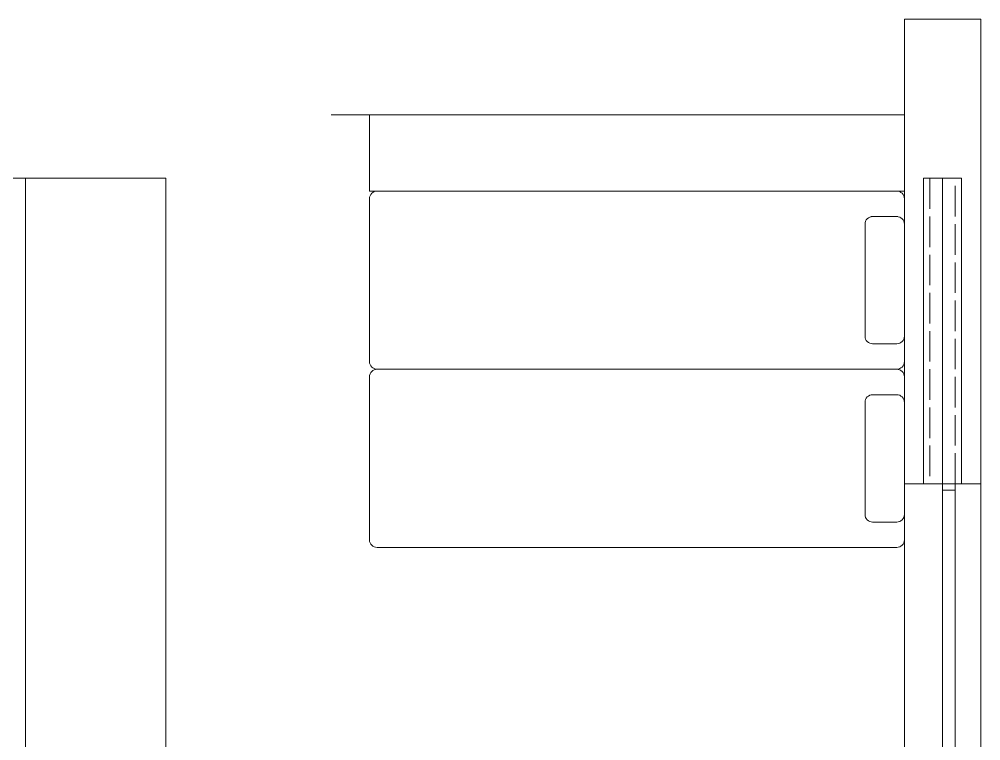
# Model space of a CAD drawing. Header units: millimetres. Extents: x 19901 to 59163, y 13732 to 30178.
# Drawn here: x 24475.5 to 24853, y 14016.3 to 14299.7 of the extents above; entities that cross this region are included whole.
import ezdxf

# ---------------------------------------------------------------- set-up
doc = ezdxf.new("R2010")
doc.units = ezdxf.units.MM
doc.linetypes.add('ACAD_ISO02W100', pattern=[15, 12, -3])
for name, color, linetype, lineweight in [('A-FURN', 8, 'Continuous', 13), ('PROIEZIONI', 145, 'Continuous', 13), ('Vetro', 150, 'Continuous', 15), ('Wall', 255, 'Continuous', 20)]:
    doc.layers.add(name, color=color, linetype=linetype, lineweight=lineweight)

msp = doc.modelspace()

# ---------------------------------------------------------------- linework, layer by layer
at = {"layer": 'A-FURN'}
for p, q in [((24612.97, 14232.2), (24612.97, 14262.2)), ((24612.97, 14262.2), (24822.97, 14262.2)), ((24822.97, 14232.2), (24822.97, 14262.2)), ((24532.97, 14237.2), (24477.97, 14237.2)), ((24477.97, 14237.2), (24477.97, 13967.03)), ((24612.97, 14232.2), (24819.97, 14232.2)), ((24615.97, 14232.2), (24624.97, 14232.2)), ((24822.97, 14232.2), (24819.97, 14232.2)), ((24612.97, 14229.2), (24612.97, 14165.2)), ((24822.97, 14229.2), (24822.97, 14165.2)), ((24819.97, 14222.2), (24810.53, 14222.2)), ((24820.36, 14222.2), (24810.91, 14222.2)), ((24807.53, 14219.2), (24807.53, 14175.2)), ((24807.53, 14219.17), (24807.53, 14175.2)), ((24822.97, 14175.2), (24822.97, 14219.2)), ((24819.97, 14172.2), (24810.53, 14172.2)), ((24819.97, 14162.2), (24615.97, 14162.2)), ((24615.97, 14162.2), (24624.97, 14162.2)), ((24612.97, 14159.2), (24612.97, 14095.2)), ((24822.97, 14159.2), (24822.97, 14095.2)), ((24807.53, 14149.2), (24807.53, 14105.2)), ((24807.53, 14149.17), (24807.53, 14105.2)), ((24819.97, 14152.2), (24810.53, 14152.2)), ((24820.36, 14152.2), (24810.91, 14152.2)), ((24822.97, 14105.2), (24822.97, 14149.2)), ((24819.97, 14102.2), (24810.53, 14102.2)), ((24819.97, 14092.2), (24615.97, 14092.2))]:
    msp.add_line(p, q, dxfattribs=at)
for centre, start, end in [((24615.97, 14229.2), 90, 180), ((24819.97, 14229.2), 0, 90), ((24810.53, 14219.2), 90, 180), ((24810.53, 14219.2), 90, 180.5777), ((24819.97, 14219.2), 0, 90), ((24810.53, 14175.2), 180, 270), ((24810.53, 14175.2), 180, 270), ((24819.97, 14175.2), 270, 0), ((24615.97, 14165.2), 180, 270), ((24819.97, 14165.2), 270, 0), ((24615.97, 14159.2), 90, 180), ((24819.97, 14159.2), 0, 90), ((24810.53, 14149.2), 90, 180), ((24810.53, 14149.2), 90, 180.5777), ((24819.97, 14149.2), 0, 90), ((24810.53, 14105.2), 180, 270), ((24810.53, 14105.2), 180, 270), ((24819.97, 14105.2), 270, 0), ((24615.97, 14095.2), 180, 270), ((24819.97, 14095.2), 270, 0)]:
    msp.add_arc(centre, 3, start, end, dxfattribs=at)
at = {"layer": 'PROIEZIONI'}
msp.add_line((24845.47, 14117.2), (24830.47, 14117.2), dxfattribs=at)
at = {"layer": 'Vetro', "linetype": 'ACAD_ISO02W100'}
for p, q in [((24837.97, 14237.2), (24832.97, 14237.2)), ((24832.97, 14237.2), (24832.97, 14117.2)), ((24842.97, 14237.2), (24837.97, 14237.2)), ((24837.97, 14237.2), (24837.97, 14117.2)), ((24837.97, 14117.2), (24837.97, 14237.2)), ((24842.97, 14117.2), (24842.97, 14237.2)), ((24832.97, 14117.2), (24837.97, 14117.2)), ((24837.97, 14117.2), (24842.97, 14117.2))]:
    msp.add_line(p, q, dxfattribs=at)
at = {"layer": 'Vetro'}
for p, q in [((24837.97, 14117.2), (24837.97, 13997.2)), ((24842.97, 14117.2), (24837.97, 14117.2)), ((24842.97, 14117.2), (24842.97, 14007.2)), ((24842.97, 14114.7), (24837.97, 14114.7))]:
    msp.add_line(p, q, dxfattribs=at)
at = {"layer": 'Wall'}
for p, q in [((24822.97, 14117.2), (24822.97, 14299.7)), ((24822.97, 14299.7), (24852.97, 14299.7)), ((24852.97, 14117.2), (24852.97, 14299.7)), ((24597.97, 14262.2), (24822.97, 14262.2)), ((24102.97, 14237.2), (24532.97, 14237.2)), ((24532.97, 14237.2), (24532.97, 13857.2)), ((24532.97, 14237.2), (24532.97, 13857.2)), ((24845.47, 14237.2), (24830.47, 14237.2)), ((24830.47, 14237.2), (24830.47, 14117.2)), ((24845.47, 14117.2), (24845.47, 14237.2)), ((24822.97, 14117.2), (24830.47, 14117.2)), ((24822.97, 14117.2), (24822.97, 13899.7)), ((24845.47, 14117.2), (24852.97, 14117.2)), ((24852.97, 13899.7), (24852.97, 14117.2))]:
    msp.add_line(p, q, dxfattribs=at)

doc.saveas('drawing.dxf')
